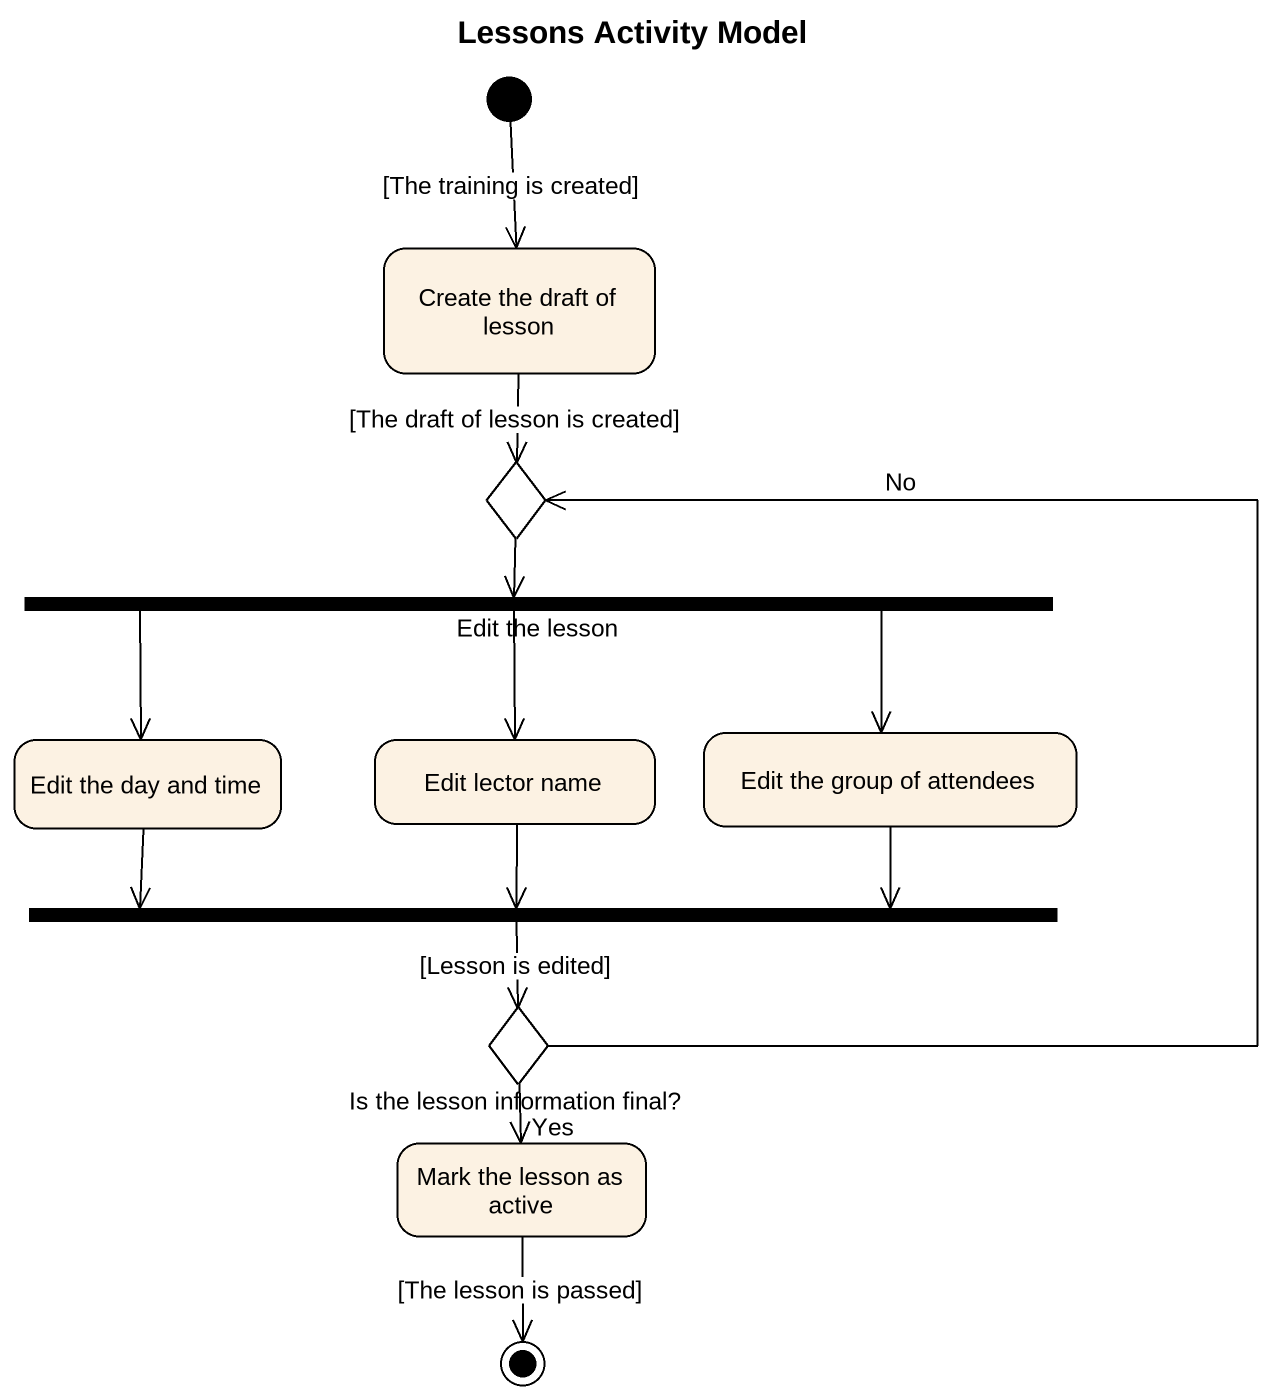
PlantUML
@startuml
title Lessons Activity Model
hide empty description
state "Create the draft of lesson" as Create_the_draft_of_lesson
state choice1 <<choice>>
state "Edit the lesson" as Edit_the_lesson <<fork>>
state "Edit the day and time" as Edit_the_day_and_time
state "Edit lector name" as Edit_lector_name
state "Edit the group of attendees" as Edit_the_group_of_attendees
state fork1 <<join>>
state "Is the lesson information final?" as Is_the_lesson_information <<choice>>
state "Mark the lesson as active" as Mark_the_lesson_as_active
[*] --> Create_the_draft_of_lesson : [The training is created]
Create_the_draft_of_lesson --> choice1 : [The draft of lesson is created]
choice1 --> Edit_the_lesson
Edit_the_lesson -left-> Edit_the_day_and_time
Edit_the_lesson --> Edit_lector_name
Edit_the_lesson -right-> Edit_the_group_of_attendees
Edit_the_day_and_time -right-> fork1
Edit_lector_name --> fork1
Edit_the_group_of_attendees -left-> fork1
fork1 --> Is_the_lesson_information : [Lesson is edited]
Is_the_lesson_information -up-> choice1 : No
Is_the_lesson_information --> Mark_the_lesson_as_active : Yes
Mark_the_lesson_as_active --> [*] : [The lesson is passed]
@enduml
